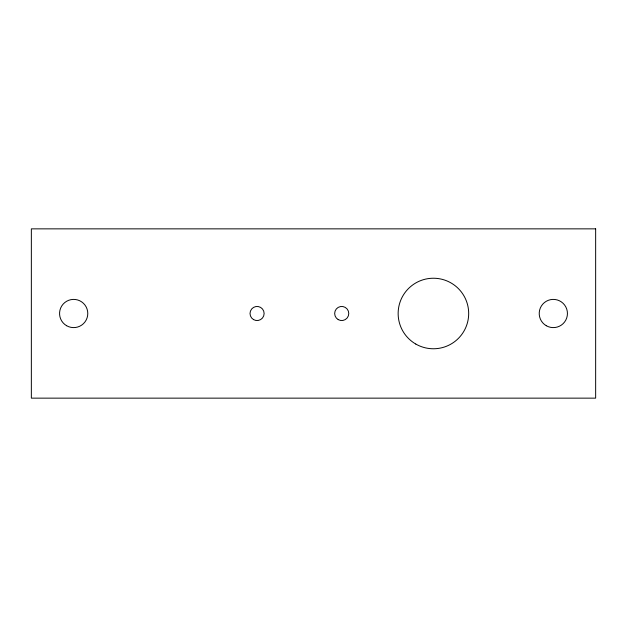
<?xml version="1.0" encoding="UTF-8"?>
<svg xmlns="http://www.w3.org/2000/svg" width="627" height="627" viewBox="0 0 627 627"><rect width="100%" height="100%" fill="white"/><g stroke="black" fill="none" stroke-linecap="round" stroke-linejoin="round"><path stroke-width="0.94" d="M595.65 228.855L31.35 228.855L31.35 398.145L595.65 398.145L595.65 228.855M66.619 325.719A14.107 14.107 0 0 0 87.78 313.5A14.107 14.107 0 0 0 66.619 301.281A14.107 14.107 0 0 0 66.619 325.719M546.274 325.719A14.107 14.107 0 0 0 567.435 313.5A14.107 14.107 0 0 0 546.274 301.281A14.107 14.107 0 0 0 546.274 325.719M415.779 344.043A35.269 35.269 0 0 0 468.682 313.5A35.269 35.269 0 0 0 415.779 282.957A35.269 35.269 0 0 0 415.779 344.043M338.188 319.605A7.054 7.054 0 0 0 348.769 313.5A7.054 7.054 0 0 0 338.188 307.395A7.054 7.054 0 0 0 338.188 319.605M253.543 319.605A7.054 7.054 0 0 0 264.124 313.5A7.054 7.054 0 0 0 253.543 307.395A7.054 7.054 0 0 0 253.543 319.605"/></g></svg>
